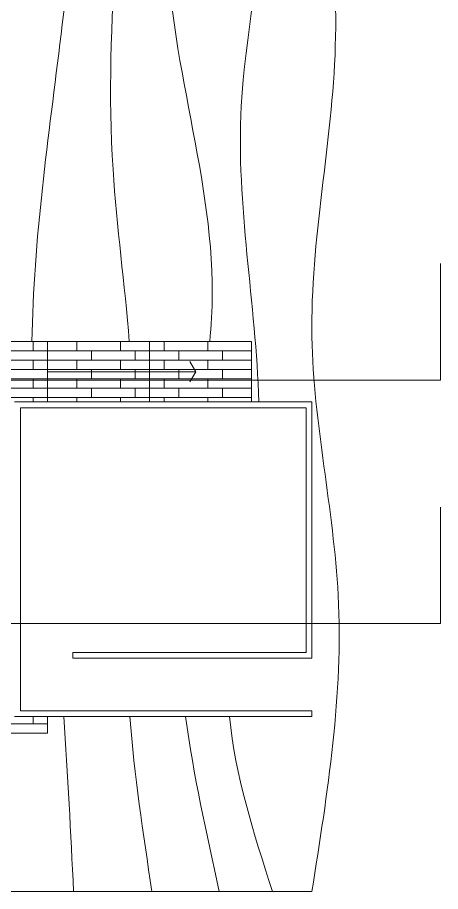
# Model space of a CAD drawing. Header units: millimetres. Extents: x 19901 to 56688, y 13732 to 29551.
# Drawn here: x 39161 to 39886, y 26801 to 28301 of the extents above; entities that cross this region are included whole.
import ezdxf

# ---------------------------------------------------------------- set-up
doc = ezdxf.new("R2010")
doc.units = ezdxf.units.MM
doc.layers.get('0').update_dxf_attribs({"lineweight": 18})
doc.layers.add('ACQUA - water hatch', color=7, linetype='Continuous', lineweight=5, true_color=0x0f87ff)
for name, color, linetype, lineweight in [('curve di livello', 6, 'Continuous', 9), ('pavimentazione esterna', 51, 'Continuous', 15), ('PROIEZIONI', 145, 'Continuous', 13), ('SEZIONI_medie_small_section', 2, 'Continuous', 9), ('Wall', 7, 'Continuous', 20)]:
    doc.layers.add(name, color=color, linetype=linetype, lineweight=lineweight)

msp = doc.modelspace()

# ---------------------------------------------------------------- linework, layer by layer
for p, q in [((39133.1, 26801), (39257.1, 26801)), ((39257.1, 26801), (39391.5, 26801)), ((39391.5, 26801), (39506.9, 26801)), ((39506.9, 26801), (39598.2, 26801)), ((39598.1, 26801), (39665.8, 26801.1))]:
    msp.add_line(p, q)
at = {"layer": 'ACQUA - water hatch'}
msp.add_open_spline([(39655.8, 27212.2), (39655.7, 27211.8), (39655.6, 27211.4), (39655.5, 27211.1)], degree=3, dxfattribs=at)
at = {"layer": 'curve di livello'}
for points, knots in [([(39089.8, 27744.6), (39081.8, 27828.1), (39025.6, 28181.4), (39175.2, 28556.3), (39066.7, 28801), (39066.7, 28801), (39066.7, 28801), (39066.7, 28801), (39066.7, 28801), (39066.7, 28801), (39066.7, 28801.1)], [948.136507, 948.136507, 948.136507, 948.136507, 1199.951019, 2002.883229, 2002.883229, 2002.883229, 2002.885334, 2002.885334, 2002.885334, 2002.970377, 2002.970377, 2002.970377, 2002.970377]), ([(39185.6, 27744.6), (39188.1, 27919.5), (39240.2, 28271), (39274.3, 28629), (39235.7, 28801), (39235.7, 28801), (39235.7, 28801), (39235.7, 28801), (39235.6, 28801), (39235.6, 28801), (39235.6, 28801.1)], [947.742027, 947.742027, 947.742027, 947.742027, 1475.410206, 2004.14526, 2004.14526, 2004.14526, 2004.146467, 2004.146467, 2004.146467, 2004.226908, 2004.226908, 2004.226908, 2004.226908]), ([(39352.6, 27744.6), (39344.8, 27843.1), (39295.3, 28194), (39342.9, 28547.9), (39364.6, 28801), (39364.6, 28801), (39364.6, 28801), (39364.6, 28801), (39364.6, 28801), (39364.6, 28801), (39364.6, 28801.1)], [946.255727, 946.255727, 946.255727, 946.255727, 1242.735896, 2004.889476, 2004.889476, 2004.889476, 2004.889607, 2004.889607, 2004.889607, 2004.969426, 2004.969426, 2004.969426, 2004.969426]), ([(39490.5, 27744.6), (39493.1, 27771.9), (39507.3, 28012.9), (39366.4, 28363.6), (39450.7, 28690.3), (39440.9, 28801), (39440.9, 28801), (39440.9, 28801), (39440.9, 28801), (39440.9, 28801), (39440.9, 28801.1), (39440.9, 28801.1)], [950.943563, 950.943563, 950.943563, 950.943563, 1033.490488, 1679.853616, 2013.397423, 2013.397423, 2013.397423, 2013.399494, 2013.399494, 2013.399494, 2013.420108, 2013.420108, 2013.420108, 2013.420108]), ([(39574.7, 27641.1), (39570, 27809.9), (39510.7, 28101.2), (39580.2, 28390.7), (39580.5, 28511.2)], [851.89565, 851.89565, 851.89565, 851.89565, 1359.236516, 1723.307966, 1723.307966, 1723.307966, 1723.307966]), ([(39665.8, 26801.1), (39692.8, 26970.6), (39743.2, 27288), (39629.1, 27770.7), (39720.7, 28171.7), (39702.4, 28424.7), (39694.5, 28511.2)], [0, 0, 0, 0, 510.207258, 955.712193, 1456.747415, 1716.625225, 1716.625225, 1716.625225, 1716.625225])]:
    msp.add_open_spline(points, degree=3, knots=knots, dxfattribs=at)
for points in [[(39257.1, 26801), (39252.1, 26901.1), (39247.1, 27001.1), (39240.4, 27101.1)], [(39391.5, 26801), (39376.3, 26900.9), (39361.2, 27000.8), (39353.5, 27101.1)], [(39506.9, 26801), (39484.9, 26901), (39462.8, 27001), (39449, 27101.1)], [(39598.1, 26801), (39566.1, 26900.9), (39534, 27000.7), (39524.5, 27101.1)]]:
    msp.add_open_spline(points, degree=3, dxfattribs=at)
at = {"layer": 'pavimentazione esterna'}
for p, q in [((39212.5, 27641.1), (39212.5, 27744.6)), ((39387.5, 27744.6), (39387.5, 27641.1)), ((39562.5, 27712.6), (39562.5, 27728.6)), ((39562.5, 27680.6), (39562.5, 27696.6)), ((39562.5, 27648.6), (39562.5, 27664.6)), ((39212.5, 27088.6), (39212.5, 27101.1))]:
    msp.add_line(p, q, dxfattribs=at)
for points in [[(39112.5, 27728.6), (39112.5, 27744.6), (39187.5, 27744.6), (39187.5, 27728.6), (39112.5, 27728.6)], [(39187.5, 27728.6), (39187.5, 27744.6), (39262.5, 27744.6), (39262.5, 27728.6), (39187.5, 27728.6)], [(39262.5, 27728.6), (39262.5, 27744.6), (39337.5, 27744.6), (39337.5, 27728.6), (39262.5, 27728.6)], [(39337.5, 27728.6), (39337.5, 27744.6), (39412.5, 27744.6), (39412.5, 27728.6), (39337.5, 27728.6)], [(39412.5, 27728.6), (39412.5, 27744.6), (39487.5, 27744.6), (39487.5, 27728.6), (39412.5, 27728.6)], [(39487.5, 27728.6), (39487.5, 27744.6), (39562.5, 27744.6), (39562.5, 27728.6), (39487.5, 27728.6)], [(39137.5, 27712.6), (39137.5, 27728.6), (39212.5, 27728.6), (39212.5, 27712.6), (39137.5, 27712.6)], [(39212.5, 27712.6), (39212.5, 27728.6), (39287.5, 27728.6), (39287.5, 27712.6), (39212.5, 27712.6)], [(39287.5, 27712.6), (39287.5, 27728.6), (39362.5, 27728.6), (39362.5, 27712.6), (39287.5, 27712.6)], [(39362.5, 27712.6), (39362.5, 27728.6), (39437.5, 27728.6), (39437.5, 27712.6), (39362.5, 27712.6)], [(39437.5, 27712.6), (39437.5, 27728.6), (39512.5, 27728.6), (39512.5, 27712.6), (39437.5, 27712.6)], [(39112.5, 27696.6), (39112.5, 27712.6), (39187.5, 27712.6), (39187.5, 27696.6), (39112.5, 27696.6)], [(39187.5, 27696.6), (39187.5, 27712.6), (39262.5, 27712.6), (39262.5, 27696.6), (39187.5, 27696.6)], [(39262.5, 27696.6), (39262.5, 27712.6), (39337.5, 27712.6), (39337.5, 27696.6), (39262.5, 27696.6)], [(39337.5, 27696.6), (39337.5, 27712.6), (39412.5, 27712.6), (39412.5, 27696.6), (39337.5, 27696.6)], [(39412.5, 27696.6), (39412.5, 27712.6), (39487.5, 27712.6), (39487.5, 27696.6), (39412.5, 27696.6)], [(39487.5, 27696.6), (39487.5, 27712.6), (39562.5, 27712.6), (39562.5, 27696.6), (39487.5, 27696.6)], [(39137.5, 27680.6), (39137.5, 27696.6), (39212.5, 27696.6), (39212.5, 27680.6), (39137.5, 27680.6)], [(39212.5, 27680.6), (39212.5, 27696.6), (39287.5, 27696.6), (39287.5, 27680.6), (39212.5, 27680.6)], [(39287.5, 27680.6), (39287.5, 27696.6), (39362.5, 27696.6), (39362.5, 27680.6), (39287.5, 27680.6)], [(39362.5, 27680.6), (39362.5, 27696.6), (39437.5, 27696.6), (39437.5, 27680.6), (39362.5, 27680.6)], [(39437.5, 27680.6), (39437.5, 27696.6), (39512.5, 27696.6), (39512.5, 27680.6), (39437.5, 27680.6)], [(39112.5, 27664.6), (39112.5, 27680.6), (39187.5, 27680.6), (39187.5, 27664.6), (39112.5, 27664.6)], [(39187.5, 27664.6), (39187.5, 27680.6), (39262.5, 27680.6), (39262.5, 27664.6), (39187.5, 27664.6)], [(39262.5, 27664.6), (39262.5, 27680.6), (39337.5, 27680.6), (39337.5, 27664.6), (39262.5, 27664.6)], [(39337.5, 27664.6), (39337.5, 27680.6), (39412.5, 27680.6), (39412.5, 27664.6), (39337.5, 27664.6)], [(39412.5, 27664.6), (39412.5, 27680.6), (39487.5, 27680.6), (39487.5, 27664.6), (39412.5, 27664.6)], [(39487.5, 27664.6), (39487.5, 27680.6), (39562.5, 27680.6), (39562.5, 27664.6), (39487.5, 27664.6)], [(39137.5, 27648.6), (39137.5, 27664.6), (39212.5, 27664.6), (39212.5, 27648.6), (39137.5, 27648.6)], [(39212.5, 27648.6), (39212.5, 27664.6), (39287.5, 27664.6), (39287.5, 27648.6), (39212.5, 27648.6)], [(39287.5, 27648.6), (39287.5, 27664.6), (39362.5, 27664.6), (39362.5, 27648.6), (39287.5, 27648.6)], [(39362.5, 27648.6), (39362.5, 27664.6), (39437.5, 27664.6), (39437.5, 27648.6), (39362.5, 27648.6)], [(39437.5, 27648.6), (39437.5, 27664.6), (39512.5, 27664.6), (39512.5, 27648.6), (39437.5, 27648.6)], [(39112.5, 27632.6), (39112.5, 27648.6), (39187.5, 27648.6), (39187.5, 27641.1)], [(39187.5, 27641.1), (39187.5, 27648.6), (39262.5, 27648.6), (39262.5, 27641.1)], [(39262.5, 27641.1), (39262.5, 27648.6), (39337.5, 27648.6), (39337.5, 27641.1)], [(39337.5, 27641.1), (39337.5, 27648.6), (39412.5, 27648.6), (39412.5, 27641.1)], [(39412.5, 27641.1), (39412.5, 27648.6), (39487.5, 27648.6), (39487.5, 27641.1)], [(39487.5, 27641.1), (39487.5, 27648.6), (39562.5, 27648.6), (39562.5, 27641.1)], [(39187.5, 27101.1), (39187.5, 27088.6), (39112.5, 27088.6)], [(39137.5, 27072.6), (39137.5, 27088.6), (39212.5, 27088.6), (39212.5, 27072.6), (39137.5, 27072.6)]]:
    msp.add_lwpolyline(points, dxfattribs=at)
at = {"layer": 'PROIEZIONI'}
for p, q in [((39466.5, 27692.8), (39456.6, 27710.2)), ((39212.5, 27692.8), (39466.5, 27692.8)), ((39466.5, 27692.8), (39456.6, 27675.5))]:
    msp.add_line(p, q, dxfattribs=at)
at = {"layer": 'SEZIONI_medie_small_section'}
for p, q in [((39886.4, 27678.4), (39886.4, 27878.4)), ((37451.2, 27678.4), (39886.4, 27678.4)), ((39886.4, 27260.7), (39886.4, 27460.7)), ((37451.2, 27260.7), (39886.4, 27260.7))]:
    msp.add_line(p, q, dxfattribs=at)
at = {"layer": 'Wall'}
for p, q in [((39155.8, 27641.1), (39665.8, 27641.1)), ((39665.8, 27201.1), (39665.8, 27641.1)), ((39165.8, 27111.1), (39165.8, 27631.1)), ((39165.8, 27631.1), (39655.8, 27631.1)), ((39655.8, 27631.1), (39655.8, 27211.1)), ((39255.8, 27201.1), (39255.8, 27211.1)), ((39655.8, 27211.1), (39255.8, 27211.1)), ((39665.8, 27201.1), (39255.8, 27201.1)), ((39665.8, 27101.1), (39155.8, 27101.1)), ((39665.8, 27111.1), (39165.8, 27111.1)), ((39665.8, 27101.1), (39665.8, 27111.1))]:
    msp.add_line(p, q, dxfattribs=at)

doc.saveas('drawing.dxf')
